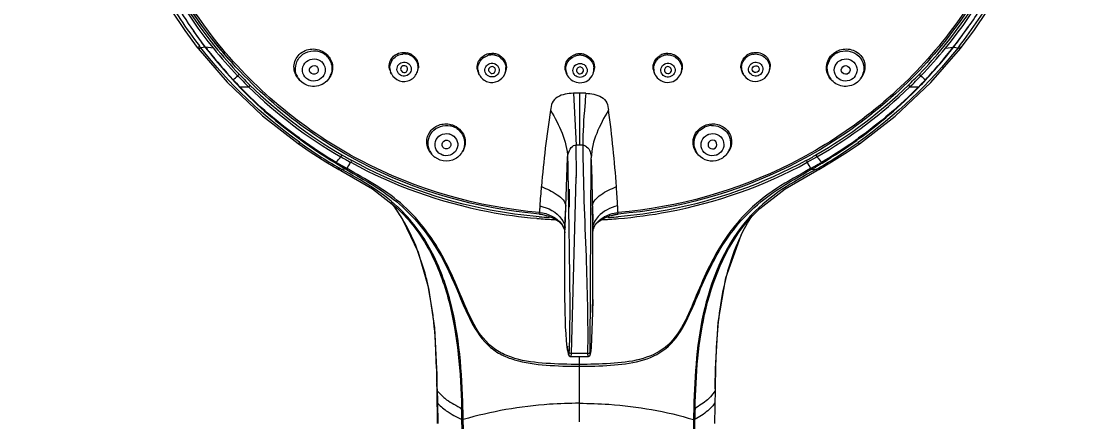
# Model space of a CAD drawing. Header units: millimetres. Extents: x 0 to 460316, y -63250 to 103204.
# Drawn here: x 202893.5 to 203015, y 47702.9 to 47748.8 of the extents above; entities that cross this region are included whole.
import ezdxf

# ---------------------------------------------------------------- set-up
doc = ezdxf.new("R2010")
doc.units = ezdxf.units.MM
doc.header["$LTSCALE"] = 25
doc.styles.get("Standard").update_dxf_attribs({"font": 'Gulim.ttf'})
doc.dimstyles.get("Standard").update_dxf_attribs({"dimtxt": 0.18, "dimasz": 0.18, "dimexe": 0.18, "dimexo": 0.0625, "dimgap": 0.09, "dimtad": 0, "dimtih": 1, "dimtoh": 1, "dimdec": 4, "dimzin": 0, "dimdsep": 46, "dimtxsty": 'Standard', "dimcen": 0.09, "dimadec": 0, "dimazin": 0, "dimtfac": 1, "dimtdec": 4, "dimtofl": 0, "dimtmove": 0, "dimatfit": 3, "dimfxl": 1, "dimtolj": 1, "dimtzin": 0, "dimarcsym": 0})

# ---------------------------------------------------------------- blocks, each defined once
blk = doc.blocks.new('*D412')
at = {"color": 0, "linetype": 'Continuous', "lineweight": -2}
for p, q in [((202799.08, 48022.44), (203241.22, 48022.44)), ((202826.62, 46698.82), (203241.22, 46698.82))]:
    blk.add_line(p, q, dxfattribs=at)
at = {"linetype": 'Continuous', "lineweight": -2}
blk.add_line((203241.04, 47997.44), (203241.04, 46723.82), dxfattribs=at)
at = {"linetype": 'Continuous'}
for points in [[(203236.87, 47997.44), (203245.21, 47997.44), (203241.04, 48022.44)], [(203236.87, 46723.82), (203245.21, 46723.82), (203241.04, 46698.82)]]:
    blk.add_solid(points, dxfattribs=at)
at = {"layer": 'Defpoints', "color": 0, "linetype": 'Continuous'}
for p in [(202799.01, 48022.44), (202826.55, 46698.82), (203241.04, 46698.82)]:
    blk.add_point(p, dxfattribs=at)
at = {"linetype": 'Continuous', "lineweight": 20, "insert": (203220.94, 47360.63), "char_height": 38, "attachment_point": 5, "rotation": 90}
blk.add_mtext('\\A1;2000-2200', dxfattribs=at)

msp = doc.modelspace()

# ---------------------------------------------------------------- linework, layer by layer
at = {"color": 7, "linetype": 'Continuous', "lineweight": 20}
for p, q in [((203000.66, 47746.27), (203002.07, 47748.21)), ((202914.17, 47746.48), (202913.25, 47747.71)), ((202913.7, 47745.83), (202913.84, 47745.86)), ((202913.7, 47745.83), (202913.81, 47745.69)), ((202913.81, 47745.69), (202913.95, 47745.72)), ((202913.84, 47745.86), (202913.98, 47745.94)), ((202914.09, 47745.8), (202913.93, 47746.01)), ((202913.98, 47745.94), (202913.93, 47746.01)), ((202913.95, 47745.72), (202914.09, 47745.8)), ((202914.62, 47745.85), (202914.09, 47745.8)), ((202914.62, 47745.84), (202914.09, 47745.8)), ((202914.65, 47745.85), (202914.17, 47746.48)), ((202915.24, 47745.78), (202914.65, 47745.85)), ((202915.53, 47745.74), (202915.24, 47745.78)), ((202915.51, 47745.78), (202915.54, 47745.74)), ((202915.51, 47745.77), (202915.54, 47745.74)), ((202999.41, 47745.74), (203000.3, 47745.85)), ((203000.33, 47745.85), (203000.85, 47745.8)), ((203000.33, 47745.84), (203000.85, 47745.8)), ((203001, 47746), (203000.85, 47745.8)), ((203000.99, 47745.72), (203000.85, 47745.8)), ((203001, 47746), (203000.96, 47745.94)), ((203001.1, 47745.86), (203000.96, 47745.94)), ((203001.12, 47745.69), (203000.99, 47745.72)), ((203001.23, 47745.83), (203001.1, 47745.86)), ((203001.12, 47745.69), (203001.23, 47745.83)), ((202938.2, 47745.04), (202938.58, 47744.75)), ((202937.01, 47743.24), (202937.19, 47743)), ((202938.95, 47743.15), (202938.96, 47743.2)), ((202979.2, 47743.05), (202979.26, 47743.24)), ((202979.33, 47743.85), (202979.3, 47743.4)), ((202917.79, 47742.14), (202917.76, 47742.11)), ((202918.32, 47742.58), (202918.46, 47742.73)), ((202925.46, 47742.05), (202925.32, 47742.21)), ((202925.66, 47741.86), (202925.46, 47742.05)), ((202935.93, 47742.8), (202935.84, 47742.99)), ((202936.1, 47742.54), (202936.57, 47742.14)), ((202946.01, 47742.69), (202945.92, 47742.86)), ((202947.08, 47743.1), (202947.35, 47742.85)), ((202948.99, 47742.94), (202949.04, 47743.1)), ((202956.09, 47742.65), (202956, 47742.82)), ((202959.07, 47742.9), (202959.13, 47743.07)), ((202966.16, 47742.69), (202966.08, 47742.84)), ((202969.14, 47742.94), (202969.2, 47743.12)), ((202976.22, 47742.8), (202976.14, 47742.95)), ((202989.75, 47742.32), (202989.86, 47742.5)), ((202996.6, 47742.58), (202996.43, 47742.78)), ((202997.12, 47742.14), (202997.15, 47742.11)), ((202918.56, 47741.32), (202918.53, 47741.29)), ((202919.73, 47741.52), (202919.6, 47741.36)), ((202995.18, 47741.52), (202995.3, 47741.36)), ((202996.34, 47741.32), (202996.37, 47741.29)), ((202957.5, 47740.6), (202956.78, 47740.58)), ((202956.78, 47740.58), (202957.12, 47734.62)), ((202957.5, 47740.6), (202957.49, 47734.62)), ((202958.22, 47740.58), (202957.5, 47740.6)), ((202925.26, 47734.81), (202925.43, 47734.95)), ((202925.43, 47734.95), (202925.39, 47734.98)), ((202925.43, 47734.95), (202925.39, 47734.98)), ((202989.29, 47735.23), (202989.39, 47735.3)), ((202989.29, 47735.23), (202989.39, 47735.3)), ((202989.57, 47734.8), (202989.41, 47734.95)), ((202930.25, 47733.51), (202930.17, 47733.34)), ((202940.65, 47733.49), (202940.51, 47733.65)), ((202957.86, 47734.62), (202957.12, 47734.62)), ((202957.13, 47731.11), (202957.12, 47734.62)), ((202971.13, 47733.49), (202971.01, 47733.62)), ((202974.48, 47733.77), (202974.59, 47733.94)), ((202984.58, 47733.51), (202984.67, 47733.34)), ((202929.62, 47732.68), (202929.55, 47732.58)), ((202931.36, 47732.89), (202931.29, 47732.72)), ((202941.53, 47732.91), (202940.91, 47733.25)), ((202955.91, 47727.64), (202956.12, 47733.19)), ((202958.71, 47711.04), (202958.84, 47733.18)), ((202983.47, 47732.89), (202983.55, 47732.72)), ((202983.57, 47732.67), (202984.69, 47733.29)), ((202985.21, 47732.68), (202985.28, 47732.58)), ((202929.9, 47731.86), (202929.96, 47731.9)), ((202929.9, 47731.86), (202930.14, 47731.73)), ((202929.96, 47731.9), (202930.02, 47731.99)), ((202930.1, 47731.94), (202929.99, 47732)), ((202930.02, 47731.98), (202929.99, 47732)), ((202930.15, 47731.72), (202930.25, 47731.86)), ((202930.71, 47731.88), (202930.25, 47731.85)), ((202930.71, 47731.88), (202930.78, 47731.84)), ((202930.86, 47731.96), (202930.79, 47732)), ((202957.13, 47731.02), (202957.12, 47731.11)), ((202957.12, 47730.9), (202957.13, 47731.11)), ((202957.12, 47730.9), (202957.13, 47731.02)), ((202983.97, 47731.96), (202984.04, 47732)), ((202984.04, 47731.84), (202984.11, 47731.88)), ((202984.11, 47731.88), (202984.56, 47731.85)), ((202984.64, 47731.89), (202984.56, 47731.85)), ((202984.62, 47731.77), (202984.56, 47731.86)), ((202984.66, 47731.72), (202984.62, 47731.77)), ((202984.66, 47731.73), (202984.9, 47731.86)), ((202984.85, 47731.9), (202984.79, 47731.99)), ((202984.9, 47731.86), (202984.85, 47731.9)), ((202956.58, 47710.76), (202957.12, 47730.9)), ((202956.32, 47729.58), (202956.31, 47728.03)), ((202936.4, 47727.38), (202936.37, 47727.42)), ((202936.4, 47727.38), (202936.38, 47727.41)), ((202936.52, 47727.48), (202936.54, 47727.46)), ((202955.81, 47725.38), (202955.91, 47727.5)), ((202955.84, 47725.21), (202955.91, 47727.5)), ((202955.91, 47727.5), (202955.91, 47727.64)), ((202956.26, 47727.4), (202956.3, 47727.39)), ((202956.31, 47728.03), (202956.31, 47727.51)), ((202958.99, 47727.64), (202958.99, 47727.5)), ((202958.99, 47727.5), (202959.02, 47725.99)), ((202952.88, 47726.76), (202952.9, 47726.92)), ((202952.89, 47726.74), (202952.89, 47726.74)), ((202956.26, 47727.32), (202956.3, 47727.32)), ((202960.95, 47726.55), (202961.89, 47726.74)), ((202961.23, 47726.79), (202961.89, 47726.92)), ((202961.89, 47726.78), (202961.89, 47726.76)), ((202977.04, 47726.26), (202977.05, 47726.28)), ((202977.12, 47726.29), (202977.26, 47726.48)), ((202955.45, 47725.6), (202955.62, 47725.33)), ((202955.62, 47725.33), (202955.73, 47725.07)), ((202955.73, 47725.07), (202955.81, 47724.64)), ((202955.81, 47724.61), (202955.81, 47725.38)), ((202955.81, 47725.38), (202955.84, 47725.21)), ((202955.81, 47724.61), (202955.84, 47725.21)), ((202959.01, 47724.67), (202959, 47726.05)), ((202959, 47724.7), (202959.05, 47725.01)), ((202959.01, 47724.67), (202959.09, 47725.1)), ((202959.02, 47725.1), (202959.01, 47724.87)), ((202959.18, 47725.82), (202959.03, 47725.38)), ((202959.09, 47725.1), (202959.33, 47725.54)), ((202959.12, 47725.2), (202959.25, 47725.44)), ((202955.81, 47724.61), (202955.81, 47724.6)), ((202959.01, 47720.98), (202959.01, 47724.67)), ((202976.01, 47724.32), (202976, 47724.31)), ((202939.79, 47719.98), (202938.78, 47723.01)), ((202940.66, 47715.6), (202940.15, 47718.52)), ((202959, 47716.95), (202958.99, 47715.46)), ((202958.99, 47715.46), (202958.83, 47711.45)), ((202941.12, 47709.03), (202940.99, 47712)), ((202956.09, 47711.62), (202956.08, 47711.45)), ((202958.83, 47711.62), (202958.81, 47711.34)), ((202958.83, 47711.45), (202958.83, 47711.62)), ((202956.08, 47711.44), (202956.08, 47711.45)), ((202956.13, 47711.05), (202956.08, 47711.45)), ((202956.14, 47711.2), (202956.11, 47711.48)), ((202956.13, 47711.05), (202956.14, 47711.2)), ((202956.13, 47711.04), (202956.13, 47711.05)), ((202956.13, 47711.05), (202956.25, 47710.69)), ((202956.25, 47710.69), (202956.27, 47710.76)), ((202956.27, 47710.76), (202956.28, 47710.97)), ((202956.29, 47711.03), (202956.28, 47710.97)), ((202956.53, 47710.41), (202956.58, 47710.76)), ((202956.53, 47710.41), (202958.43, 47710.41)), ((202958.41, 47710.76), (202956.58, 47710.76)), ((202958.41, 47710.76), (202958.43, 47710.41)), ((202958.71, 47710.97), (202958.71, 47711.04)), ((202958.72, 47710.69), (202958.71, 47710.88)), ((202958.8, 47711.06), (202958.72, 47710.69)), ((202958.79, 47711.04), (202958.8, 47711.06)), ((202958.83, 47711.45), (202958.8, 47711.06)), ((202957.47, 47705.06), (202957.47, 47709.3)), ((202941.12, 47709.03), (202941.11, 47709.02)), ((202973.06, 47709.03), (202973.07, 47709.02)), ((202941.17, 47706.47), (202941.15, 47707.42)), ((202941.17, 47706.73), (202941.16, 47706.72)), ((202941.17, 47706.73), (202941.2, 47705.15)), ((202973.02, 47706.73), (202972.96, 47702.76)), ((202973.02, 47706.72), (202972.96, 47702.76)), ((202973.02, 47706.73), (202973.01, 47706.48)), ((202973.02, 47706.73), (202973.02, 47706.72)), ((202941.17, 47706.48), (202941.2, 47705.15)), ((202941.17, 47706.48), (202941.85, 47705.79)), ((202941.23, 47702.75), (202941.17, 47706.47)), ((202973.01, 47706.48), (202972.49, 47705.79)), ((202941.2, 47705.15), (202941.24, 47702.76)), ((202943.98, 47704.48), (202944.14, 47704.49)), ((202957.47, 47702.94), (202957.47, 47705.06)), ((202970.72, 47704.48), (202970.57, 47704.49)), ((202944.02, 47703.19), (202944.17, 47703.2)), ((202944.08, 47700.85), (202944.02, 47703.19)), ((202944.23, 47700.86), (202944.17, 47703.2)), ((202970.54, 47703.2), (202970.49, 47700.86)), ((202970.54, 47703.2), (202970.65, 47703.19)), ((202970.68, 47703.19), (202970.63, 47700.85))]:
    msp.add_line(p, q, dxfattribs=at)
for points in [[(202909.48, 47752.14), (202910.7, 47750.11), (202912.27, 47747.76), (202913.7, 47745.83)], [(203001.23, 47745.83), (203002.65, 47747.73), (203004.24, 47750.07), (203005.5, 47752.13)], [(202913.81, 47745.69), (202917.12, 47741.85), (202921.16, 47738), (202925.26, 47734.81)], [(202914.62, 47745.84), (202914.63, 47745.85), (202914.64, 47745.85), (202914.65, 47745.85)], [(202989.57, 47734.8), (202993.66, 47737.97), (202997.75, 47741.82), (203001.12, 47745.69)], [(203000.33, 47745.84), (203000.32, 47745.85), (203000.31, 47745.85), (203000.3, 47745.85)], [(202927.8, 47744.29), (202927.83, 47744.26), (202927.87, 47744.23), (202927.91, 47744.2)], [(202987.03, 47744.11), (202987.06, 47744.14), (202987.1, 47744.17), (202987.13, 47744.2)], [(202926.31, 47742.2), (202926.27, 47742.22), (202926.23, 47742.25), (202926.19, 47742.28)], [(202988.94, 47742.38), (202988.9, 47742.35), (202988.87, 47742.31), (202988.83, 47742.28)], [(202942.53, 47735.93), (202942.58, 47735.92), (202942.62, 47735.9), (202942.67, 47735.89)], [(202972.17, 47735.84), (202972.21, 47735.86), (202972.25, 47735.87), (202972.3, 47735.89)], [(202925.26, 47734.81), (202926.61, 47733.88), (202928.41, 47732.74), (202929.9, 47731.86)], [(202984.9, 47731.86), (202986.37, 47732.72), (202988.18, 47733.86), (202989.57, 47734.8)], [(202941.94, 47733.45), (202941.89, 47733.46), (202941.85, 47733.47), (202941.8, 47733.49)], [(202973.28, 47733.54), (202973.23, 47733.52), (202973.19, 47733.5), (202973.14, 47733.49)], [(202930.14, 47731.73), (202933.77, 47729.61), (202936.54, 47727.46)], [(202930.79, 47732), (202930.76, 47731.95), (202930.74, 47731.92), (202930.71, 47731.88)], [(202930.86, 47731.96), (202930.83, 47731.91), (202930.81, 47731.88), (202930.78, 47731.84)], [(202977.04, 47726.26), (202978.14, 47727.39), (202981.03, 47729.62), (202984.66, 47731.73)], [(202983.97, 47731.96), (202983.99, 47731.91), (202984.02, 47731.88), (202984.04, 47731.84)], [(202984.04, 47732), (202984.06, 47731.95), (202984.09, 47731.92), (202984.11, 47731.88)], [(202935.88, 47728.08), (202936.17, 47727.7), (202936.38, 47727.41)], [(202936.37, 47727.42), (202937.22, 47726.12), (202939.02, 47722.37), (202940.2, 47718.26), (202940.86, 47713.7), (202941.11, 47709.02)], [(202952.89, 47726.74), (202952.88, 47726.74), (202952.88, 47726.75), (202952.88, 47726.76)], [(202952.89, 47726.74), (202953.1, 47726.71), (202953.82, 47726.55), (202954.5, 47726.28), (202955.07, 47725.93), (202955.47, 47725.53), (202955.73, 47725.05), (202955.81, 47724.6)], [(202959.33, 47725.54), (202959.72, 47725.92), (202960.26, 47726.27), (202960.96, 47726.55)], [(202960.96, 47726.55), (202961.69, 47726.71), (202961.9, 47726.74)], [(202961.89, 47726.92), (202961.87, 47726.88), (202961.85, 47726.85), (202961.85, 47726.82), (202961.87, 47726.8), (202961.89, 47726.78)], [(202961.89, 47726.76), (202961.9, 47726.74), (202961.9, 47726.74)], [(202976.01, 47724.32), (202976.21, 47724.73), (202976.74, 47725.69), (202977.12, 47726.29)], [(202973.07, 47709.02), (202973.38, 47714.3), (202974.24, 47719.42), (202976, 47724.31)], [(202958.99, 47715.46), (202959.01, 47717.36), (202959.01, 47720.98)], [(202956.08, 47711.44), (202956.13, 47711.1), (202956.13, 47711.03)], [(202956.13, 47711.04), (202956.14, 47710.97), (202956.17, 47710.83), (202956.2, 47710.71), (202956.23, 47710.61), (202956.3, 47710.51), (202956.43, 47710.43), (202956.53, 47710.41)], [(202958.43, 47710.41), (202958.53, 47710.43), (202958.66, 47710.51), (202958.72, 47710.61), (202958.74, 47710.67), (202958.75, 47710.73), (202958.76, 47710.8), (202958.78, 47710.89), (202958.79, 47711), (202958.79, 47711.04)], [(202941.11, 47709.02), (202941.13, 47708.48), (202941.15, 47707.42)], [(202973.02, 47706.72), (202973.03, 47707.46), (202973.06, 47708.52), (202973.07, 47709.02)]]:
    msp.add_lwpolyline(points, dxfattribs=at)
for centre, radius, start, end in [((202956.08, 47778.51), 53.22, 209.6102, 217.6374), ((202958.52, 47779.16), 53.9, 322.024, 329.9959), ((202957.34, 47779.31), 54.48, 325.1879, 330.6022), ((202961.36, 47781.21), 58.62, 210.7646, 214.8496), ((202955.77, 47778.84), 51.58, 211.9582, 218.7568), ((202920.13, 47807.62), 101.21, 322.384, 324.0513), ((202957.09, 47778.24), 53.42, 214.8509, 216.5159), ((202957.04, 47778.2), 53.36, 216.5161, 217.3332), ((202957.23, 47778.61), 53.76, 217.5619, 218.2243), ((202957.44, 47778.93), 54.09, 217.6968, 218.3436), ((202955.95, 47778.99), 51.82, 218.7562, 219.3995), ((202956.1, 47778.59), 52.19, 219.0053, 223.6249), ((202956.11, 47778.64), 51.98, 218.9991, 223.6176), ((202956.08, 47779.1), 51.99, 219.4009, 222.5947), ((202958.46, 47779.3), 52.69, 316.112, 320.6888), ((202958.48, 47779.27), 52.91, 316.1019, 320.68), ((202956.66, 47779.99), 55.41, 316.9021, 321.9623), ((202956.32, 47780.12), 55.79, 317.0533, 322.092), ((202961.39, 47776.33), 49.45, 321.9417, 322.5616), ((202958.37, 47779.52), 55.21, 218.2352, 222.6582), ((202957.94, 47779.33), 54.73, 218.3556, 222.8159), ((202927.07, 47743.35), 2.08, 51.8534, 56.0573), ((202927.01, 47743.4), 2.23, 49.7737, 52.9311), ((202927.08, 47743.36), 2.07, 49.769, 51.8531), ((202927.09, 47743.37), 2.06, 33.9299, 49.7513), ((202937.38, 47743.42), 1.66, 93.1133, 94.8274), ((202937.38, 47743.43), 1.65, 84.9754, 93.117), ((202937.38, 47743.43), 1.65, 78.7571, 84.9528), ((202937.38, 47743.43), 1.65, 68.1415, 78.7785), ((202937.34, 47743.5), 1.76, 61.7387, 75.9022), ((202937.39, 47743.45), 1.63, 63.1038, 68.0999), ((202937.39, 47743.46), 1.62, 60.5937, 63.1043), ((202937.36, 47743.55), 1.71, 60.5923, 61.6837), ((202937.4, 47743.47), 1.61, 43.4734, 60.5696), ((202947.46, 47743.32), 1.65, 108.5196, 109.7384), ((202947.46, 47743.31), 1.66, 98.5024, 108.5155), ((202947.46, 47743.31), 1.65, 94.9432, 98.4835), ((202947.46, 47743.3), 1.67, 88.6139, 94.9426), ((202947.43, 47743.37), 1.78, 74.3273, 89.4938), ((202947.46, 47743.32), 1.65, 81.7279, 88.6242), ((202947.46, 47743.32), 1.65, 75.7347, 81.7087), ((202947.46, 47743.33), 1.64, 74.2726, 75.7331), ((202947.44, 47743.41), 1.74, 58.5777, 74.2712), ((202947.46, 47743.33), 1.64, 57.3534, 74.2461), ((202957.54, 47743.28), 1.65, 108.6174, 114.199), ((202957.54, 47743.27), 1.66, 100.9629, 108.6233), ((202957.53, 47743.33), 1.78, 90.0328, 105.3705), ((202957.54, 47743.28), 1.65, 97.4091, 100.9603), ((202957.54, 47743.27), 1.66, 90.0041, 97.4012), ((202957.53, 47743.34), 1.77, 74.4724, 89.9803), ((202957.54, 47743.27), 1.66, 75.4433, 89.9638), ((202957.55, 47743.3), 1.63, 73.1838, 75.4225), ((202967.61, 47743.33), 1.64, 113.1395, 130.0046), ((202967.61, 47743.39), 1.76, 105.6927, 120.9456), ((202967.61, 47743.32), 1.65, 105.6823, 113.1053), ((202967.62, 47743.37), 1.78, 90.2168, 105.6391), ((202967.61, 47743.3), 1.67, 89.6749, 105.6275), ((202977.65, 47743.46), 1.61, 126.7946, 143.8574), ((202977.67, 47743.53), 1.73, 119.2729, 134.8125), ((202977.66, 47743.45), 1.63, 119.2744, 126.7629), ((202977.7, 47743.49), 1.78, 103.9066, 119.2137), ((202977.65, 47743.46), 1.62, 117.1364, 119.2738), ((202977.67, 47743.42), 1.66, 102.4562, 117.0996), ((202987.95, 47743.34), 2.09, 130.0127, 136.2776), ((202988.01, 47743.37), 2.27, 126.995, 130.0097), ((202987.94, 47743.35), 2.08, 128.8902, 130.0143), ((202987.97, 47743.31), 2.13, 114.4814, 128.8422), ((202937.19, 47743.69), 1.53, 191.6693, 195.3787), ((202937.23, 47743.7), 1.56, 195.4119, 207.0966), ((202937.3, 47743.5), 1.54, 188.2784, 199.5609), ((202937.44, 47743.52), 1.55, 342.3827, 348.116), ((202937.52, 47743.66), 1.52, 342.3979, 353.9593), ((202937.46, 47743.52), 1.53, 348.1204, 350.5475), ((202937.45, 47743.52), 1.54, 350.5936, 8.1882), ((202947.27, 47743.56), 1.52, 189.1508, 195.8789), ((202947.3, 47743.57), 1.55, 195.8946, 207.1067), ((202947.38, 47743.39), 1.54, 184.8499, 199.9797), ((202947.52, 47743.4), 1.54, 347.1648, 4.741), ((202947.58, 47743.56), 1.53, 342.3904, 345.1165), ((202947.6, 47743.56), 1.52, 345.1118, 351.4697), ((202957.36, 47743.51), 1.52, 188.7527, 197.9326), ((202957.46, 47743.35), 1.54, 183.7009, 200.3482), ((202957.6, 47743.37), 1.54, 346.0096, 3.58), ((202957.66, 47743.53), 1.54, 342.3846, 348.9056), ((202957.68, 47743.53), 1.52, 348.9154, 351.2246), ((202967.43, 47743.54), 1.52, 188.2852, 201.1236), ((202967.53, 47743.39), 1.54, 182.5376, 200.123), ((202967.67, 47743.4), 1.54, 344.844, 2.413), ((202967.73, 47743.58), 1.54, 342.3779, 350.8181), ((202977.49, 47743.64), 1.51, 185.4208, 202.444), ((202977.59, 47743.5), 1.54, 179.0926, 196.6923), ((202977.73, 47743.52), 1.55, 342.4263, 358.9705), ((202977.79, 47743.71), 1.55, 342.3672, 348.2996), ((202957.41, 47778.54), 53.84, 222.581, 223.7735), ((202849.1, 47823.66), 106.61, 310.1201, 310.4897), ((202954.81, 47776.35), 50.41, 222.7483, 224.0223), ((202956.31, 47778.78), 52.47, 223.6209, 225.5609), ((202956.31, 47778.82), 52.25, 223.621, 225.5611), ((202926.95, 47743.4), 2.02, 197.7988, 213.8473), ((202926.98, 47743.42), 2.04, 213.8925, 222.1528), ((202927.1, 47743.42), 2.03, 327.3365, 329.3162), ((202927.1, 47743.42), 2.03, 329.3324, 345.2912), ((202937.3, 47743.51), 1.54, 199.5593, 207.0926), ((202937.35, 47743.53), 1.59, 207.125, 218.2906), ((202937.4, 47743.53), 1.59, 331.21, 342.3412), ((202947.38, 47743.39), 1.54, 200.0108, 207.1229), ((202947.48, 47743.42), 1.58, 334.989, 342.3696), ((202947.53, 47743.4), 1.54, 342.3721, 347.1172), ((202957.37, 47743.52), 1.54, 197.9365, 207.1033), ((202957.46, 47743.36), 1.54, 200.3929, 207.1177), ((202957.48, 47743.36), 1.56, 207.106, 209.7748), ((202957.58, 47743.38), 1.57, 338.3512, 342.3834), ((202957.61, 47743.37), 1.54, 342.375, 345.9667), ((202967.43, 47743.54), 1.52, 201.1252, 207.1093), ((202967.53, 47743.39), 1.54, 200.1808, 207.1163), ((202967.56, 47743.41), 1.57, 207.1143, 212.5628), ((202967.66, 47743.41), 1.56, 340.9513, 342.3888), ((202967.68, 47743.4), 1.54, 342.3724, 344.8024), ((202977.49, 47743.64), 1.51, 202.4923, 207.1201), ((202977.59, 47743.51), 1.54, 196.7667, 207.1022), ((202977.63, 47743.53), 1.59, 207.1291, 215.5555), ((202987.89, 47743.4), 2.02, 200.6777, 216.6759), ((202987.9, 47743.41), 2.04, 216.7023, 222.1593), ((202987.98, 47743.46), 2.1, 310.0194, 321.5305), ((202988, 47743.45), 2.08, 321.5542, 327.341), ((202988.03, 47743.43), 2.04, 327.3237, 332.1239), ((202988.05, 47743.42), 2.02, 332.1526, 348.1647), ((202958.25, 47779.51), 52.98, 314.1845, 316.1066), ((202958.26, 47779.47), 53.2, 314.1848, 316.1067), ((202959.74, 47777.03), 51.14, 315.7083, 316.9699), ((202957.13, 47779.25), 54.6, 315.9534, 317.1348), ((203070.94, 47828.21), 113.4, 229.0396, 229.3835), ((202919.41, 47809.78), 68.47, 269.2948, 270.134), ((202956.96, 47779.55), 53.22, 225.611, 239.8839), ((202957.62, 47780.22), 53.93, 299.9942, 314.1391), ((202995.5, 47809.11), 67.79, 269.8655, 270.7087), ((203097.08, 47717.3), 144.51, 171.5102, 174.9963), ((202821.16, 47719.84), 140.92, 4.0721, 7.6634), ((202942.23, 47734.75), 2.14, 72.4194, 77.5053), ((202942.24, 47734.76), 2.12, 71.3265, 72.4176), ((202942.24, 47734.77), 2.12, 55.7928, 71.3093), ((202972.71, 47734.75), 2.14, 108.62, 114.783), ((202972.72, 47734.73), 2.16, 93.2699, 108.5735), ((202960.08, 47783.08), 59, 233.9913, 234.1736), ((202958.75, 47781.87), 57.17, 234.3509, 234.541), ((202959.39, 47782.49), 58.43, 234.4617, 239.7876), ((202961.97, 47785.74), 62.27, 234.2004, 238.628), ((202960.37, 47784.19), 60, 234.5645, 239.1659), ((202955.17, 47783.19), 59.17, 300.05, 305.3687), ((202954.23, 47784.81), 60.64, 300.7202, 305.269), ((202953.68, 47784.75), 61, 301.1954, 305.7135), ((202955.93, 47782.35), 57.66, 305.2969, 305.5219), ((202957.18, 47779.94), 53.67, 239.8859, 241.2185), ((202942.15, 47734.85), 2.02, 203.903, 216.3804), ((202942.08, 47735.07), 2.12, 219.7747, 222.149), ((202942.15, 47734.86), 2.03, 216.3799, 222.1471), ((202942.19, 47734.89), 2.09, 222.1644, 231.9097), ((202942.28, 47734.87), 2.04, 327.3372, 335.3408), ((202972.64, 47734.86), 2.04, 210.6704, 222.144), ((202972.76, 47734.87), 2.04, 327.3586, 332.9651), ((202972.78, 47734.86), 2.02, 332.9584, 342.092), ((202957.43, 47780.55), 54.31, 298.6461, 299.9898), ((202963.05, 47787.44), 64.28, 238.5955, 238.9968), ((202921.41, 47740.2), 11.14, 317.4926, 321.668), ((202961.04, 47785.23), 61.23, 239.1324, 239.547), ((202962.49, 47786.51), 63.2, 238.9973, 239.4362), ((202961.22, 47785.55), 61.6, 239.548, 240.392), ((202957.18, 47779.9), 53.88, 239.8849, 241.2479), ((202920.16, 47738.57), 12.57, 328.2686, 332.0041), ((202853.77, 47727.93), 105.2, 1.3714, 2.8635), ((202994.59, 47738.41), 12.43, 207.5202, 211.2809), ((202953.33, 47786.27), 62.36, 299.5012, 300.3376), ((202951.82, 47787.65), 64.44, 300.4748, 300.8772), ((202993.36, 47740.05), 10.99, 217.9173, 222.1235), ((202953.54, 47785.92), 61.95, 300.3383, 300.7496), ((202951.69, 47787.87), 64.7, 300.878, 301.2777), ((202958.38, 47780.53), 56.22, 239.7985, 239.9803), ((202963.1, 47787.55), 64.41, 239.4372, 239.8095), ((202951.58, 47788.06), 64.92, 300.075, 300.4756), ((202956.2, 47781.17), 56.9, 299.9856, 300.1657), ((203063.57, 47720.13), 110.89, 174.9428, 176.0986), ((202766.51, 47725.56), 192.49, 0.6199, 1.4545), ((202853.97, 47722.08), 108.03, 2.9659, 4.1221), ((202918.24, 47714.68), 22.16, 27.0059, 34.9537), ((202924.12, 47714.02), 18.45, 47.0194, 47.3806), ((203034.12, 47722.19), 81.36, 176.3113, 176.6656), ((203039.5, 47721.84), 86.75, 176.1459, 176.3131), ((202740.46, 47724.99), 218.54, 0.2769, 0.6575), ((202876.63, 47723.32), 85.34, 2.7508, 2.9212), ((202881.74, 47723.57), 80.23, 2.3943, 2.7525), ((202957.59, 47784.54), 58.51, 265.0909, 265.3681), ((202957.38, 47780.96), 54.71, 265.2725, 266.4901), ((202957.57, 47784.18), 58.15, 265.3665, 267.1806), ((202957.55, 47777.74), 51.71, 272.7286, 273.7423), ((202957.39, 47781.07), 54.83, 273.5092, 273.6771), ((202962.46, 47721.68), 5.09, 107.2845, 107.9145), ((202957.39, 47781.07), 54.82, 273.6771, 274.7487), ((202957.5, 47778.42), 52.39, 273.7486, 274.8718), ((202990.38, 47714.21), 18.12, 136.3116, 137.9136), ((202839.09, 47725.41), 119.91, 359.9078, 0.2888), ((202959.56, 47725.22), 0.556, 163.467, 175.8187), ((202940.43, 47725.53), 18.6, 359.5324, 1.4193), ((202948.12, 47725.58), 10.91, 357.4514, 358.9078), ((202960.55, 47724.58), 1.55, 161.6937, 164.0487), ((202960.62, 47724.55), 1.63, 156.8342, 161.6713), ((202917.57, 47714.34), 22.91, 22.2472, 27.0227), ((202954.5, 47724.61), 1.31, 359.8114, 1.1373), ((202910.86, 47712.16), 29.97, 12.2516, 15.1242), ((202895.12, 47709.61), 45.92, 5.1774, 7.4947), ((202883.02, 47708.51), 58.08, 3.4529, 5.1812), ((202965.91, 47712.55), 9.85, 185.4114, 186.2245), ((203334.71, 47715.97), 377.3, 180.8501, 180.9802), ((202965.58, 47710.92), 6.87, 179.6349, 180.3109), ((202949.29, 47712.24), 9.56, 353.7525, 354.5993), ((202937.06, 47711.26), 21.74, 359.4685, 359.852), ((202945.86, 47709.33), 11.61, 359.8926, 0.9163), ((202694.36, 47702.52), 246.85, 0.9758, 1.5093), ((203202.6, 47703.3), 229.6, 178.57, 179.1437), ((202493.35, 47691.43), 450.82, 1.495, 1.6596), ((202547.06, 47692.91), 397.24, 1.4844, 1.6707), ((203357.49, 47693.55), 387.07, 178.3794, 178.5707), ((203409.55, 47692.18), 439, 178.3938, 178.5629)]:
    msp.add_arc(centre, radius, start, end, dxfattribs=at)
for centre, major_axis, ratio in [((202927.06, 47743.25), (0.498, 0.111), 0.972188), ((202977.67, 47743.34), (0.404, 0.009), 0.975625), ((202987.98, 47743.25), (0.508, -0.03), 0.974669), ((202942.24, 47734.7), (0.497, 0.105), 0.977656)]:
    msp.add_ellipse(centre, major_axis=major_axis, ratio=ratio, dxfattribs=at)
msp.add_ellipse((202972.72, 47734.7), major_axis=(0.508, -0.003), ratio=0.979601, start_param=-1.233959, end_param=1.907633, dxfattribs=at)
for points, knots in [([(203010.19, 47782.51), (203010.76, 47775.85), (203009.13, 47762.08), (202998.8, 47744.08), (202982.27, 47731.28), (202968.73, 47727.49), (202961.9, 47726.92)], [0, 0, 0, 0, 0.246878, 0.495594, 0.746891, 1, 1, 1, 1]), ([(203010.5, 47781.73), (203010.94, 47775.09), (203009.12, 47761.44), (202998.66, 47743.66), (202982.16, 47731.04), (202968.7, 47727.3), (202961.9, 47726.74)], [0, 0, 0, 0, 0.246916, 0.495675, 0.74696, 1, 1, 1, 1]), ([(202999.23, 47745.93), (203002.91, 47750.43), (203008.8, 47760.71), (203010.88, 47772.39), (203010.91, 47778.17)], [0, 0, 0, 0, 0.501689, 1, 1, 1, 1]), ([(202999.42, 47745.74), (203003.12, 47750.26), (203009.04, 47760.59), (203011.12, 47772.32), (203011.15, 47778.13)], [0, 0, 0, 0, 0.501682, 1, 1, 1, 1]), ([(202904.27, 47773.74), (202904.68, 47768.69), (202907.05, 47758.63), (202912.31, 47749.73), (202915.51, 47745.77)], [0, 0, 0, 0, 0.498914, 1, 1, 1, 1]), ([(202904.5, 47773.76), (202904.92, 47768.73), (202907.29, 47758.72), (202912.53, 47749.86), (202915.72, 47745.93)], [0, 0, 0, 0, 0.498902, 1, 1, 1, 1]), ([(202915.96, 47746.09), (202912.78, 47750.01), (202907.58, 47758.81), (202905.22, 47768.77), (202904.8, 47773.77)], [0, 0, 0, 0, 0.501085, 1, 1, 1, 1]), ([(202916.1, 47746.24), (202913.04, 47750.03), (202908, 47758.51), (202905.61, 47768.08), (202905.13, 47772.91)], [0, 0, 0, 0, 0.501088, 1, 1, 1, 1]), ([(202952.89, 47726.74), (202945.79, 47727.32), (202931.74, 47731.34), (202920.4, 47740.6), (202915.96, 47746.09)], [0, 0, 0, 0, 0.502393, 1, 1, 1, 1]), ([(202952.89, 47726.92), (202945.81, 47727.51), (202931.81, 47731.52), (202920.52, 47740.77), (202916.1, 47746.24)], [0, 0, 0, 0, 0.502427, 1, 1, 1, 1]), ([(202925.32, 47742.21), (202924.97, 47742.58), (202924.55, 47743.64), (202925.26, 47745.19), (202926.82, 47745.84), (202927.93, 47745.51), (202928.36, 47745.18)], [0, 0, 0, 0, 0.246868, 0.489783, 0.74203, 1, 1, 1, 1]), ([(202986.64, 47745.18), (202987.05, 47745.49), (202988.07, 47745.82), (202989.57, 47745.3), (202990.36, 47743.94), (202990.12, 47742.91), (202989.86, 47742.5)], [0, 0, 0, 0, 0.258911, 0.510881, 0.753656, 1, 1, 1, 1]), ([(202925.04, 47742.78), (202924.91, 47743.18), (202924.91, 47744.08), (202925.73, 47745.15), (202927.01, 47745.58), (202927.88, 47745.32), (202928.23, 47745.08)], [0, 0, 0, 0, 0.246279, 0.495379, 0.747956, 1, 1, 1, 1]), ([(202926.19, 47742.28), (202925.95, 47742.49), (202925.62, 47743.11), (202925.93, 47744.11), (202926.83, 47744.62), (202927.53, 47744.47), (202927.8, 47744.29)], [0, 0, 0, 0, 0.247636, 0.495128, 0.747242, 1, 1, 1, 1]), ([(202928.45, 47745.11), (202928.82, 47744.79), (202929.37, 47743.88), (202929.15, 47742.84), (202928.89, 47742.44)], [0, 0, 0, 0, 0.506956, 1, 1, 1, 1]), ([(202935.7, 47743.38), (202935.59, 47743.88), (202936.01, 47745.1), (202937.24, 47745.34), (202937.77, 47745.21)], [0, 0, 0, 0, 0.487616, 1, 1, 1, 1]), ([(202935.78, 47743.28), (202935.72, 47743.69), (202935.97, 47744.62), (202936.82, 47745.04), (202937.24, 47745.07)], [0, 0, 0, 0, 0.495114, 1, 1, 1, 1]), ([(202945.77, 47743.32), (202945.7, 47743.76), (202946.01, 47744.77), (202946.98, 47745.16), (202947.44, 47745.15)], [0, 0, 0, 0, 0.489015, 1, 1, 1, 1]), ([(202945.84, 47743.26), (202945.82, 47743.6), (202946, 47744.31), (202946.58, 47744.76), (202946.9, 47744.87)], [0, 0, 0, 0, 0.496047, 1, 1, 1, 1]), ([(202948.34, 47744.9), (202948.61, 47744.74), (202949.05, 47744.27), (202949.14, 47743.63), (202949.1, 47743.33)], [0, 0, 0, 0, 0.506607, 1, 1, 1, 1]), ([(202955.85, 47743.28), (202955.8, 47743.65), (202955.99, 47744.48), (202956.68, 47744.95), (202957.06, 47745.05)], [0, 0, 0, 0, 0.490641, 1, 1, 1, 1]), ([(202955.92, 47743.25), (202955.9, 47743.57), (202956.06, 47744.22), (202956.57, 47744.66), (202956.86, 47744.78)], [0, 0, 0, 0, 0.496364, 1, 1, 1, 1]), ([(202958, 47745.05), (202958.37, 47744.95), (202959.06, 47744.48), (202959.24, 47743.67), (202959.18, 47743.3)], [0, 0, 0, 0, 0.508443, 1, 1, 1, 1]), ([(202958.02, 47744.86), (202958.32, 47744.77), (202958.88, 47744.4), (202959.12, 47743.77), (202959.14, 47743.46)], [0, 0, 0, 0, 0.503538, 1, 1, 1, 1]), ([(202965.93, 47743.32), (202965.89, 47743.62), (202965.99, 47744.27), (202966.44, 47744.74), (202966.71, 47744.9)], [0, 0, 0, 0, 0.492298, 1, 1, 1, 1]), ([(202967.61, 47745.15), (202968.07, 47745.15), (202969.03, 47744.77), (202969.32, 47743.77), (202969.25, 47743.34)], [0, 0, 0, 0, 0.510361, 1, 1, 1, 1]), ([(202967.62, 47744.97), (202968.02, 47744.97), (202968.83, 47744.66), (202969.2, 47743.86), (202969.22, 47743.47)], [0, 0, 0, 0, 0.504614, 1, 1, 1, 1]), ([(202977.27, 47745.21), (202977.72, 47745.32), (202978.74, 47745.18), (202979.29, 47744.29), (202979.33, 47743.85)], [0, 0, 0, 0, 0.511667, 1, 1, 1, 1]), ([(202977.31, 47745.04), (202977.77, 47745.14), (202978.82, 47744.93), (202979.28, 47743.95), (202979.28, 47743.49)], [0, 0, 0, 0, 0.505283, 1, 1, 1, 1]), ([(202986.29, 47742.16), (202985.94, 47742.55), (202985.54, 47743.7), (202986.13, 47744.76), (202986.55, 47745.11)], [0, 0, 0, 0, 0.491604, 1, 1, 1, 1]), ([(202986, 47742.69), (202985.87, 47743.04), (202985.81, 47743.82), (202986.18, 47744.52), (202986.44, 47744.79)], [0, 0, 0, 0, 0.49808, 1, 1, 1, 1]), ([(202987.09, 47745.25), (202987.44, 47745.41), (202988.23, 47745.53), (202989.33, 47745.09), (202990.04, 47744.15), (202990.1, 47743.36), (202990.02, 47743)], [0, 0, 0, 0, 0.253229, 0.505108, 0.75347, 1, 1, 1, 1]), ([(202987.13, 47744.2), (202987.38, 47744.41), (202988.05, 47744.64), (202989.01, 47744.22), (202989.42, 47743.26), (202989.15, 47742.61), (202988.94, 47742.38)], [0, 0, 0, 0, 0.252986, 0.504787, 0.752042, 1, 1, 1, 1]), ([(202927.91, 47744.2), (202928.15, 47744), (202928.48, 47743.38), (202928.17, 47742.38), (202927.27, 47741.86), (202926.57, 47742.02), (202926.31, 47742.2)], [0, 0, 0, 0, 0.247636, 0.495128, 0.747242, 1, 1, 1, 1]), ([(202936.98, 47742.65), (202936.8, 47742.75), (202936.51, 47743.11), (202936.61, 47743.79), (202937.16, 47744.19), (202937.62, 47744.13), (202937.8, 47744.03)], [0, 0, 0, 0, 0.248594, 0.495516, 0.746929, 1, 1, 1, 1]), ([(202937.59, 47743.69), (202937.46, 47743.76), (202937.08, 47743.75), (202936.96, 47743.38), (202937.01, 47743.24)], [0, 0, 0, 0, 0.502763, 1, 1, 1, 1]), ([(202937.8, 47744.03), (202937.98, 47743.93), (202938.27, 47743.57), (202938.17, 47742.9), (202937.62, 47742.49), (202937.16, 47742.55), (202936.98, 47742.65)], [0, 0, 0, 0, 0.248594, 0.495516, 0.746929, 1, 1, 1, 1]), ([(202937.19, 47743), (202937.28, 47742.95), (202937.52, 47742.92), (202937.71, 47743.08), (202937.76, 47743.18)], [0, 0, 0, 0, 0.498778, 1, 1, 1, 1]), ([(202947.24, 47742.47), (202947.04, 47742.52), (202946.67, 47742.8), (202946.6, 47743.48), (202947.03, 47744), (202947.5, 47744.05), (202947.7, 47743.99)], [0, 0, 0, 0, 0.250187, 0.4968, 0.746628, 1, 1, 1, 1]), ([(202947.58, 47743.61), (202947.45, 47743.65), (202947.11, 47743.57), (202947.04, 47743.23), (202947.08, 47743.1)], [0, 0, 0, 0, 0.505726, 1, 1, 1, 1]), ([(202947.7, 47743.99), (202947.89, 47743.94), (202948.26, 47743.66), (202948.33, 47742.98), (202947.9, 47742.46), (202947.44, 47742.41), (202947.24, 47742.47)], [0, 0, 0, 0, 0.250187, 0.4968, 0.746628, 1, 1, 1, 1]), ([(202947.84, 47743.09), (202947.88, 47743.19), (202947.87, 47743.43), (202947.68, 47743.58), (202947.58, 47743.61)], [0, 0, 0, 0, 0.496529, 1, 1, 1, 1]), ([(202957.54, 47742.4), (202957.34, 47742.4), (202956.91, 47742.56), (202956.64, 47743.19), (202956.91, 47743.82), (202957.34, 47743.99), (202957.55, 47743.99)], [0, 0, 0, 0, 0.251947, 0.49918, 0.747234, 1, 1, 1, 1]), ([(202957.55, 47743.59), (202957.42, 47743.59), (202957.15, 47743.46), (202957.13, 47743.15), (202957.18, 47743.04)], [0, 0, 0, 0, 0.505409, 1, 1, 1, 1]), ([(202957.55, 47743.99), (202957.76, 47743.99), (202958.19, 47743.82), (202958.45, 47743.19), (202958.18, 47742.56), (202957.75, 47742.4), (202957.54, 47742.4)], [0, 0, 0, 0, 0.251947, 0.49918, 0.747234, 1, 1, 1, 1]), ([(202957.93, 47743.09), (202957.97, 47743.2), (202957.92, 47743.47), (202957.67, 47743.59), (202957.55, 47743.59)], [0, 0, 0, 0, 0.49503, 1, 1, 1, 1]), ([(202967.84, 47742.47), (202967.64, 47742.41), (202967.18, 47742.45), (202966.75, 47742.98), (202966.83, 47743.66), (202967.2, 47743.94), (202967.39, 47743.99)], [0, 0, 0, 0, 0.253102, 0.501808, 0.748683, 1, 1, 1, 1]), ([(202967.51, 47743.61), (202967.4, 47743.58), (202967.19, 47743.41), (202967.2, 47743.15), (202967.26, 47743.05)], [0, 0, 0, 0, 0.50438, 1, 1, 1, 1]), ([(202967.39, 47743.99), (202967.59, 47744.05), (202968.05, 47744), (202968.49, 47743.48), (202968.41, 47742.8), (202968.04, 47742.52), (202967.84, 47742.47)], [0, 0, 0, 0, 0.253102, 0.501808, 0.748683, 1, 1, 1, 1]), ([(202968.01, 47743.15), (202968.04, 47743.28), (202967.94, 47743.58), (202967.63, 47743.65), (202967.51, 47743.61)], [0, 0, 0, 0, 0.494227, 1, 1, 1, 1]), ([(202978.08, 47742.65), (202977.9, 47742.55), (202977.44, 47742.49), (202976.89, 47742.9), (202976.8, 47743.57), (202977.09, 47743.93), (202977.27, 47744.03)], [0, 0, 0, 0, 0.253343, 0.503652, 0.75028, 1, 1, 1, 1]), ([(202977.27, 47744.03), (202977.45, 47744.13), (202977.91, 47744.19), (202978.46, 47743.79), (202978.55, 47743.11), (202978.26, 47742.75), (202978.08, 47742.65)], [0, 0, 0, 0, 0.253343, 0.503652, 0.75028, 1, 1, 1, 1]), ([(202988.83, 47742.28), (202988.59, 47742.08), (202987.91, 47741.85), (202986.96, 47742.26), (202986.54, 47743.23), (202986.81, 47743.88), (202987.03, 47744.11)], [0, 0, 0, 0, 0.252986, 0.504787, 0.752042, 1, 1, 1, 1]), ([(202928.81, 47742.32), (202928.5, 47741.83), (202927.38, 47741.1), (202926.11, 47741.48), (202925.66, 47741.85)], [0, 0, 0, 0, 0.499721, 1, 1, 1, 1]), ([(202936.57, 47742.14), (202936.93, 47741.93), (202937.86, 47741.81), (202938.59, 47742.4), (202938.79, 47742.77)], [0, 0, 0, 0, 0.500464, 1, 1, 1, 1]), ([(202947, 47741.88), (202947.36, 47741.78), (202948.18, 47741.83), (202948.76, 47742.41), (202948.92, 47742.75)], [0, 0, 0, 0, 0.500734, 1, 1, 1, 1]), ([(202957.53, 47741.78), (202957.85, 47741.78), (202958.5, 47741.97), (202958.92, 47742.5), (202959.04, 47742.8)], [0, 0, 0, 0, 0.500839, 1, 1, 1, 1]), ([(202966.23, 47742.56), (202966.42, 47742.28), (202966.98, 47741.81), (202967.71, 47741.79), (202968.04, 47741.88)], [0, 0, 0, 0, 0.499197, 1, 1, 1, 1]), ([(202976.34, 47742.6), (202976.56, 47742.29), (202977.28, 47741.81), (202978.12, 47741.95), (202978.46, 47742.14)], [0, 0, 0, 0, 0.499338, 1, 1, 1, 1]), ([(202989.33, 47741.85), (202988.93, 47741.51), (202987.81, 47741.14), (202986.75, 47741.65), (202986.39, 47742.05)], [0, 0, 0, 0, 0.500582, 1, 1, 1, 1]), ([(202956.78, 47740.58), (202956.47, 47740.56), (202955.85, 47740.49), (202954.95, 47740.22), (202954.27, 47739.53), (202954.2, 47738.92), (202954.15, 47738.63)], [0, 0, 0, 0, 0.257403, 0.512165, 0.757875, 1, 1, 1, 1]), ([(202958.22, 47740.58), (202958.17, 47740.1), (202957.99, 47738.11), (202957.87, 47736.12), (202957.86, 47734.62)], [0, 0, 0, 0, 0.243624, 1, 1, 1, 1]), ([(202958.22, 47740.58), (202958.53, 47740.56), (202959.14, 47740.49), (202960.04, 47740.22), (202960.71, 47739.53), (202960.77, 47738.92), (202960.82, 47738.63)], [0, 0, 0, 0, 0.257824, 0.512466, 0.757674, 1, 1, 1, 1]), ([(202954.15, 47738.63), (202954.67, 47737.79), (202955.56, 47736.07), (202956.11, 47734.14), (202956.12, 47733.19)], [0, 0, 0, 0, 0.50757, 1, 1, 1, 1]), ([(202960.82, 47738.63), (202960.29, 47737.79), (202959.38, 47736.07), (202958.83, 47734.14), (202958.84, 47733.18)], [0, 0, 0, 0, 0.508757, 1, 1, 1, 1]), ([(202940.45, 47733.71), (202940.17, 47734.05), (202939.81, 47734.95), (202940.28, 47736.32), (202941.49, 47737.13), (202942.49, 47737.1), (202942.93, 47736.95)], [0, 0, 0, 0, 0.245063, 0.488038, 0.740411, 1, 1, 1, 1]), ([(202972, 47736.95), (202972.42, 47737.09), (202973.36, 47737.13), (202974.53, 47736.42), (202975.06, 47735.17), (202974.82, 47734.29), (202974.59, 47733.94)], [0, 0, 0, 0, 0.260006, 0.511787, 0.754755, 1, 1, 1, 1]), ([(202940.3, 47734.03), (202940.15, 47734.37), (202940.04, 47735.15), (202940.54, 47736.22), (202941.52, 47736.88), (202942.32, 47736.92), (202942.7, 47736.84)], [0, 0, 0, 0, 0.24666, 0.494876, 0.746623, 1, 1, 1, 1]), ([(202941.8, 47733.49), (202941.5, 47733.59), (202940.96, 47734.04), (202940.86, 47735.08), (202941.51, 47735.9), (202942.22, 47736), (202942.53, 47735.93)], [0, 0, 0, 0, 0.250034, 0.496748, 0.746567, 1, 1, 1, 1]), ([(202942.67, 47735.89), (202942.97, 47735.79), (202943.51, 47735.34), (202943.61, 47734.3), (202942.96, 47733.48), (202942.25, 47733.38), (202941.94, 47733.45)], [0, 0, 0, 0, 0.250034, 0.496748, 0.746567, 1, 1, 1, 1]), ([(202942.93, 47736.95), (202943.52, 47736.75), (202944.57, 47735.82), (202944.41, 47734.41), (202944.09, 47733.91)], [0, 0, 0, 0, 0.510202, 1, 1, 1, 1]), ([(202943.43, 47736.52), (202943.81, 47736.26), (202944.42, 47735.45), (202944.33, 47734.44), (202944.14, 47734.02)], [0, 0, 0, 0, 0.501602, 1, 1, 1, 1]), ([(202971.01, 47733.62), (202970.58, 47734.1), (202970.2, 47735.66), (202971.36, 47736.74), (202972, 47736.95)], [0, 0, 0, 0, 0.488521, 1, 1, 1, 1]), ([(202970.89, 47733.82), (202970.61, 47734.29), (202970.46, 47735.54), (202971.31, 47736.46), (202971.82, 47736.69)], [0, 0, 0, 0, 0.496499, 1, 1, 1, 1]), ([(202972.3, 47735.89), (202972.6, 47735.99), (202973.31, 47735.97), (202974.05, 47735.22), (202974.06, 47734.18), (202973.56, 47733.68), (202973.28, 47733.54)], [0, 0, 0, 0, 0.253363, 0.50279, 0.749552, 1, 1, 1, 1]), ([(202972.6, 47736.88), (202973.24, 47736.92), (202974.64, 47736.35), (202974.9, 47734.84), (202974.71, 47734.24)], [0, 0, 0, 0, 0.505106, 1, 1, 1, 1]), ([(202956.12, 47733.19), (202956.13, 47733.34), (202956.2, 47733.9), (202956.69, 47734.73), (202957.12, 47734.62)], [0, 0, 0, 0, 0.260506, 1, 1, 1, 1]), ([(202957.86, 47734.62), (202958.01, 47734.63), (202958.63, 47734.34), (202958.81, 47733.64), (202958.84, 47733.18)], [0, 0, 0, 0, 0.256417, 1, 1, 1, 1]), ([(202973.14, 47733.49), (202972.84, 47733.39), (202972.13, 47733.41), (202971.39, 47734.15), (202971.38, 47735.2), (202971.88, 47735.7), (202972.17, 47735.84)], [0, 0, 0, 0, 0.253363, 0.50279, 0.749552, 1, 1, 1, 1]), ([(202972.55, 47735.17), (202972.42, 47735.12), (202972.17, 47734.9), (202972.21, 47734.57), (202972.28, 47734.45)], [0, 0, 0, 0, 0.503772, 1, 1, 1, 1]), ([(202944, 47733.77), (202943.75, 47733.38), (202942.97, 47732.76), (202941.97, 47732.77), (202941.53, 47732.91)], [0, 0, 0, 0, 0.499171, 1, 1, 1, 1]), ([(202957.86, 47734.62), (202957.88, 47730.37), (202958.26, 47722.43), (202958.46, 47714.47), (202958.41, 47710.76)], [0, 0, 0, 0, 0.53358, 1, 1, 1, 1]), ([(202973.38, 47732.91), (202973, 47732.78), (202972.14, 47732.75), (202971.4, 47733.19), (202971.13, 47733.49)], [0, 0, 0, 0, 0.50094, 1, 1, 1, 1]), ([(202931.27, 47732.67), (202936.15, 47729.97), (202943.34, 47727.45), (202950.72, 47726.41), (202952.59, 47726.25)], [0, 0, 0, 0, 0.748788, 1, 1, 1, 1]), ([(202952.87, 47726.43), (202950.99, 47726.59), (202943.52, 47727.59), (202936.28, 47730.19), (202931.34, 47732.9)], [0, 0, 0, 0, 0.251276, 1, 1, 1, 1]), ([(202956.12, 47733.19), (202956.18, 47729.22), (202956.33, 47721.84), (202956.4, 47714.45), (202956.29, 47711.03)], [0, 0, 0, 0, 0.536771, 1, 1, 1, 1]), ([(202983.47, 47732.89), (202978.52, 47730.19), (202971.27, 47727.59), (202963.81, 47726.59), (202961.93, 47726.43)], [0, 0, 0, 0, 0.749003, 1, 1, 1, 1]), ([(202961.95, 47726.22), (202963.84, 47726.38), (202971.32, 47727.4), (202978.61, 47729.94), (202983.57, 47732.67)], [0, 0, 0, 0, 0.250993, 1, 1, 1, 1]), ([(202930.14, 47731.73), (202930.14, 47731.72), (202930.14, 47731.72), (202930.15, 47731.72), (202930.15, 47731.72)], [0, 0, 0, 0, 0.464051, 1, 1, 1, 1]), ([(202936.61, 47727.6), (202935.68, 47728.46), (202933.61, 47729.98), (202931.37, 47731.2), (202930.25, 47731.85)], [0, 0, 0, 0, 0.496146, 1, 1, 1, 1]), ([(202983.97, 47731.96), (202982.65, 47731.21), (202979.96, 47729.77), (202977.56, 47727.85), (202976.49, 47726.76)], [0, 0, 0, 0, 0.498481, 1, 1, 1, 1]), ([(202976.64, 47726.65), (202977.69, 47727.73), (202980.08, 47729.64), (202982.73, 47731.09), (202984.04, 47731.84)], [0, 0, 0, 0, 0.500241, 1, 1, 1, 1]), ([(202984.56, 47731.85), (202983.26, 47731.1), (202980.63, 47729.69), (202978.29, 47727.79), (202977.28, 47726.73)], [0, 0, 0, 0, 0.50499, 1, 1, 1, 1]), ([(202953.12, 47729.9), (202953.73, 47729.6), (202954.81, 47729.17), (202955.9, 47728.19), (202955.91, 47727.64)], [0, 0, 0, 0, 0.558605, 1, 1, 1, 1]), ([(202958.99, 47727.64), (202958.99, 47728.18), (202960.04, 47729.18), (202961.1, 47729.61), (202961.72, 47729.88)], [0, 0, 0, 0, 0.445169, 1, 1, 1, 1]), ([(202936.54, 47727.46), (202938.05, 47726.06), (202940.57, 47722.67), (202943.41, 47714.86), (202943.86, 47708.6), (202943.98, 47704.48)], [0, 0, 0, 0, 0.249744, 0.500108, 1, 1, 1, 1]), ([(202944.13, 47704.49), (202944.02, 47708.61), (202943.58, 47714.87), (202940.74, 47722.71), (202938.21, 47726.11), (202936.7, 47727.52)], [0, 0, 0, 0, 0.498852, 0.749131, 1, 1, 1, 1]), ([(202936.85, 47727.87), (202938.79, 47726.21), (202941.19, 47723.08), (202943.34, 47718.4), (202944.74, 47714.85), (202946.38, 47712.09), (202948.37, 47710.64), (202950.62, 47709.76), (202953.71, 47709.37), (202956.2, 47709.3), (202957.47, 47709.3)], [0, 0, 0, 0, 0.253056, 0.381992, 0.51136, 0.63464, 0.693323, 0.752062, 0.873363, 1, 1, 1, 1]), ([(202957.47, 47709.51), (202956.2, 47709.51), (202953.73, 47709.57), (202950.67, 47709.93), (202948.44, 47710.78), (202946.47, 47712.2), (202944.86, 47714.95), (202943.47, 47718.49), (202941.31, 47723.18), (202938.91, 47726.34), (202936.96, 47728.01)], [0, 0, 0, 0, 0.126125, 0.246768, 0.30494, 0.362866, 0.484937, 0.614315, 0.744104, 1, 1, 1, 1]), ([(202952.94, 47727.67), (202953.9, 47727.48), (202955.15, 47726.81), (202955.75, 47725.66), (202955.81, 47725.38)], [0, 0, 0, 0, 0.769515, 1, 1, 1, 1]), ([(202961.85, 47727.67), (202961.03, 47727.51), (202959.95, 47726.96), (202959.29, 47726.05), (202959.18, 47725.82)], [0, 0, 0, 0, 0.764132, 1, 1, 1, 1]), ([(202976.49, 47726.76), (202975.65, 47725.89), (202974.11, 47723.97), (202972.31, 47720.78), (202970.86, 47717.41), (202969.54, 47714.13), (202967.52, 47711.25), (202964.34, 47709.91), (202960.97, 47709.57), (202958.65, 47709.51), (202957.47, 47709.51)], [0, 0, 0, 0, 0.129504, 0.259926, 0.390578, 0.519385, 0.638882, 0.753238, 0.87361, 1, 1, 1, 1]), ([(202957.47, 47709.3), (202958.66, 47709.3), (202961, 47709.37), (202964.41, 47709.74), (202967.61, 47711.13), (202969.65, 47714.05), (202971, 47717.36), (202972.45, 47720.72), (202974.26, 47723.9), (202975.79, 47725.79), (202976.64, 47726.65)], [0, 0, 0, 0, 0.126801, 0.247667, 0.363126, 0.483975, 0.613022, 0.742943, 0.872095, 1, 1, 1, 1]), ([(202959.25, 47725.44), (202959.35, 47725.61), (202959.88, 47726.23), (202960.64, 47726.63), (202961.23, 47726.79)], [0, 0, 0, 0, 0.238559, 1, 1, 1, 1]), ([(202976.93, 47726.35), (202974.35, 47723.5), (202971.15, 47716.05), (202970.68, 47708.35), (202970.58, 47704.49)], [0, 0, 0, 0, 0.499684, 1, 1, 1, 1]), ([(202970.72, 47704.48), (202970.83, 47708.33), (202971.31, 47716), (202974.49, 47723.42), (202977.04, 47726.26)], [0, 0, 0, 0, 0.501132, 1, 1, 1, 1]), ([(202956.08, 47711.45), (202955.85, 47713.55), (202955.81, 47717.95), (202955.8, 47722.33), (202955.81, 47724.61)], [0, 0, 0, 0, 0.481076, 1, 1, 1, 1]), ([(202976, 47724.31), (202974.86, 47721.97), (202973.42, 47716.86), (202973.13, 47711.64), (202973.06, 47709.03)], [0, 0, 0, 0, 0.499651, 1, 1, 1, 1]), ([(202956.28, 47710.97), (202956.29, 47710.92), (202956.33, 47710.79), (202956.48, 47710.79), (202956.53, 47710.82)], [0, 0, 0, 0, 0.486199, 1, 1, 1, 1]), ([(202958.41, 47710.76), (202958.48, 47710.76), (202958.57, 47710.77), (202958.68, 47710.85), (202958.65, 47710.91), (202958.63, 47710.93)], [0, 0, 0, 0, 0.561794, 0.772742, 1, 1, 1, 1]), ([(202941.85, 47705.79), (202941.98, 47705.68), (202942.65, 47705.18), (202943.39, 47704.78), (202943.98, 47704.48)], [0, 0, 0, 0, 0.208989, 1, 1, 1, 1]), ([(202972.49, 47705.79), (202972.39, 47705.68), (202971.84, 47705.18), (202971.22, 47704.78), (202970.72, 47704.48)], [0, 0, 0, 0, 0.209321, 1, 1, 1, 1]), ([(202941.2, 47705.15), (202941.46, 47704.77), (202942.39, 47704.04), (202943.4, 47703.49), (202944.02, 47703.19)], [0, 0, 0, 0, 0.402581, 1, 1, 1, 1]), ([(202957.47, 47705.06), (202956.33, 47705.06), (202951.85, 47704.91), (202947.38, 47704.13), (202944.17, 47703.2)], [0, 0, 0, 0, 0.253662, 1, 1, 1, 1]), ([(202957.47, 47705.06), (202958.6, 47705.06), (202963.01, 47704.91), (202967.4, 47704.14), (202970.54, 47703.2)], [0, 0, 0, 0, 0.256891, 1, 1, 1, 1]), ([(202972.99, 47705.15), (202972.81, 47704.78), (202972.07, 47704.03), (202971.21, 47703.49), (202970.68, 47703.19)], [0, 0, 0, 0, 0.403786, 1, 1, 1, 1])]:
    msp.add_open_spline(points, degree=3, knots=knots, dxfattribs=at)
for points in [[(202925.39, 47734.98), (202921.15, 47738.01), (202917.3, 47741.69), (202914.09, 47745.8)], [(203000.85, 47745.8), (202997.6, 47741.68), (202993.7, 47737.99), (202989.41, 47734.95)], [(202928.79, 47744.52), (202929.1, 47744.07), (202929.21, 47743.43), (202929.07, 47742.9)], [(202938.56, 47744.58), (202938.78, 47744.35), (202938.93, 47744.04), (202938.97, 47743.74)], [(202938.58, 47744.75), (202938.89, 47744.44), (202939.07, 47743.94), (202939.03, 47743.5)], [(202948.34, 47744.71), (202948.73, 47744.46), (202949.02, 47743.99), (202949.06, 47743.53)], [(202965.99, 47743.32), (202965.97, 47743.78), (202966.2, 47744.29), (202966.55, 47744.58)], [(202975.98, 47743.49), (202975.94, 47743.94), (202976.14, 47744.44), (202976.45, 47744.76)], [(202976.05, 47743.53), (202976.05, 47743.84), (202976.16, 47744.16), (202976.35, 47744.41)], [(202937.76, 47743.18), (202937.83, 47743.34), (202937.75, 47743.6), (202937.59, 47743.69)], [(202967.73, 47742.85), (202967.86, 47742.89), (202967.98, 47743.02), (202968.01, 47743.15)], [(202946.01, 47742.69), (202946.2, 47742.31), (202946.59, 47741.99), (202947, 47741.88)], [(202947.35, 47742.85), (202947.53, 47742.8), (202947.78, 47742.92), (202947.84, 47743.09)], [(202956.12, 47742.59), (202956.39, 47742.12), (202956.99, 47741.78), (202957.53, 47741.78)], [(202957.18, 47743.04), (202957.23, 47742.91), (202957.4, 47742.8), (202957.55, 47742.8)], [(202957.55, 47742.8), (202957.71, 47742.8), (202957.89, 47742.93), (202957.93, 47743.09)], [(202967.26, 47743.05), (202967.34, 47742.9), (202967.56, 47742.81), (202967.73, 47742.85)], [(202968.04, 47741.88), (202968.52, 47742.01), (202968.97, 47742.43), (202969.13, 47742.9)], [(202978.46, 47742.14), (202978.8, 47742.33), (202979.08, 47742.68), (202979.2, 47743.05)], [(202918.53, 47741.29), (202920.63, 47739.11), (202922.95, 47737.13), (202925.39, 47735.35)], [(202925.43, 47735.42), (202922.98, 47737.18), (202920.66, 47739.15), (202918.56, 47741.32)], [(202919.57, 47741.32), (202922.72, 47738.21), (202926.31, 47735.5), (202930.15, 47733.29)], [(202984.69, 47733.29), (202988.55, 47735.51), (202992.16, 47738.22), (202995.34, 47741.32)], [(202989.39, 47735.3), (202991.88, 47737.1), (202994.23, 47739.1), (202996.37, 47741.29)], [(202996.34, 47741.32), (202994.23, 47739.16), (202991.9, 47737.19), (202989.43, 47735.43)], [(202972.28, 47734.45), (202972.39, 47734.26), (202972.68, 47734.16), (202972.88, 47734.23)], [(202974.48, 47733.77), (202974.23, 47733.38), (202973.82, 47733.06), (202973.38, 47732.91)], [(202930.78, 47731.84), (202932.88, 47730.63), (202935.02, 47729.45), (202936.85, 47727.87)], [(202936.96, 47728.01), (202935.12, 47729.59), (202932.96, 47730.76), (202930.86, 47731.96)], [(202952.9, 47726.92), (202953.85, 47726.84), (202954.87, 47726.36), (202955.45, 47725.6)]]:
    msp.add_open_spline(points, degree=3, dxfattribs=at)

# ---------------------------------------------------------------- dimensions: what is measured, and where the dimension line sits
dim = msp.add_linear_dim(base=(203241.04, 46698.82), p1=(202799.01, 48022.44), p2=(202826.55, 46698.82), angle=90, text='2000-2200', dimstyle='Standard', override={"dimtxt": 38, "dimasz": 25, "dimgap": 0.625, "dimtad": 1, "dimtih": 0, "dimtoh": 0, "dimdec": 0, "dimzin": 0, "dimcen": 0.105236, "dimclrd": 256, "dimclrt": 256, "dimadec": 0, "dimazin": 0, "dimtp": 0, "dimtm": 0, "dimtdec": 0, "dimtzin": 0}, dxfattribs=at)
dim.commit()
dim.dimension.update_dxf_attribs({"geometry": '*D412', "text_midpoint": (203220.94, 47360.63)})

doc.saveas('drawing.dxf')
